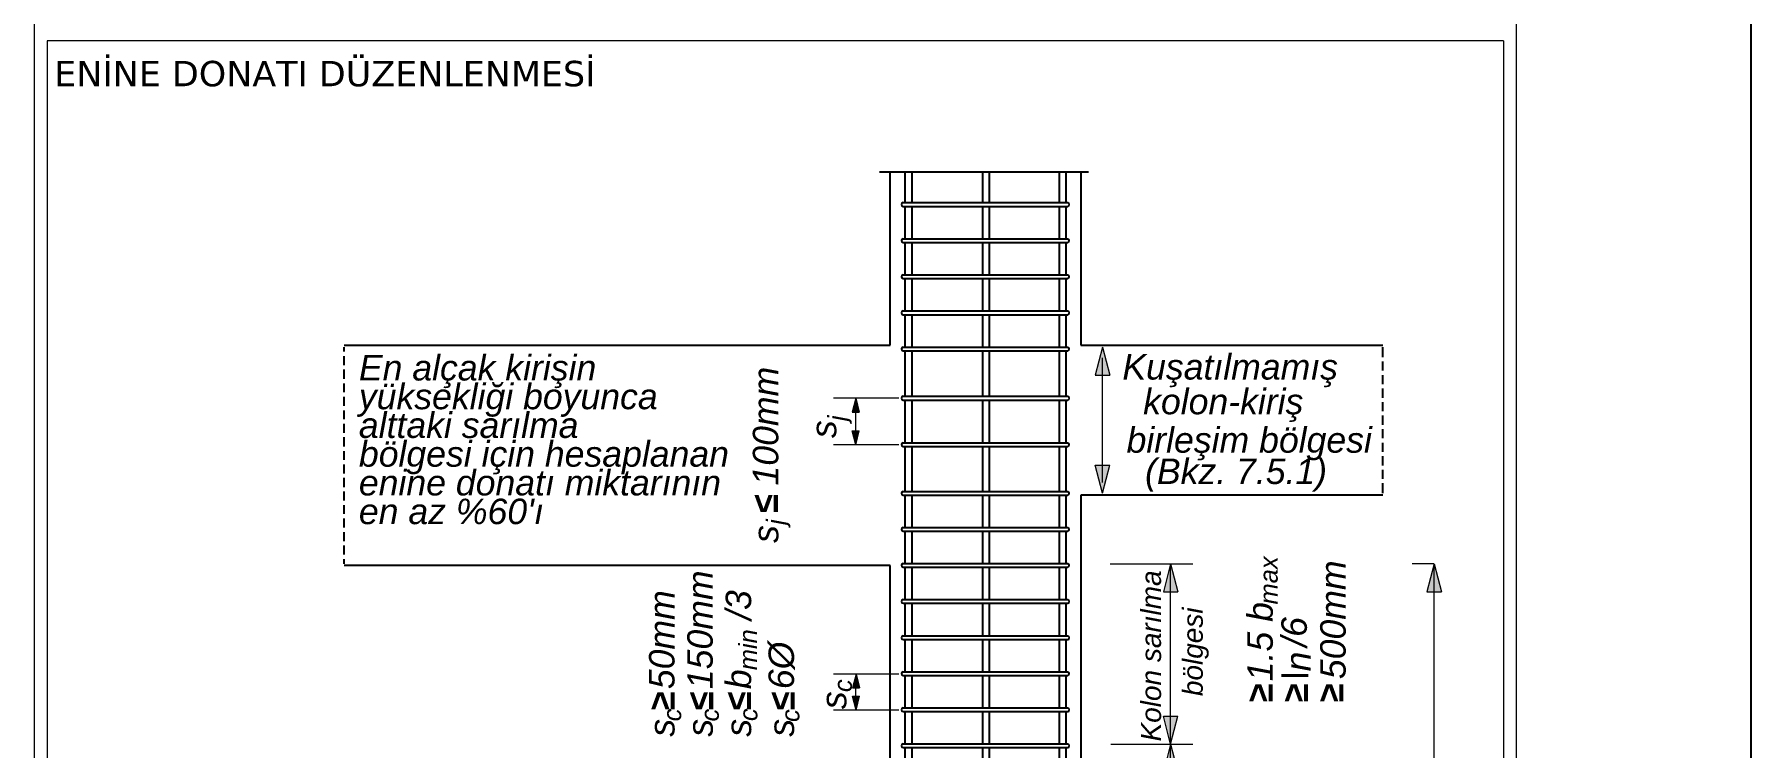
# Model space of a CAD drawing. Header units: millimetres. Extents: x 2232 to 85269, y -3593 to 5869.
# Drawn here: x 39035 to 39566, y 3251 to 3471 of the extents above; entities that cross this region are included whole.
import ezdxf

# ---------------------------------------------------------------- set-up
doc = ezdxf.new("R2010")
doc.units = ezdxf.units.MM
doc.layers.add('Standart', color=7, linetype='Continuous')
doc.styles.add('arialitalic_1_0', font='ariali.ttf', dxfattribs={"height": 0.2})
doc.styles.add('mistral_1_0', font='MISTRAL.TTF', dxfattribs={"height": 0.2})
doc.styles.add('symbolbold_1_0', font='', dxfattribs={"height": 0.2})
doc.styles.add('verdana_1_18', font='verdana.ttf', dxfattribs={"height": 0.2})
doc.styles.get('symbolbold_1_0').set_extended_font_data('Symbol', bold=True)

# ---------------------------------------------------------------- blocks, each defined once
blk = doc.blocks.new('IDE999Entity7103')
at = {"layer": 'Standart', "linetype": 'Continuous', "lineweight": 5}
for points in [[(32407.55, 1946.15), (32405.32, 1937.52), (32409.79, 1937.52)], [(32331.31, 1930.38), (32330.2, 1926.06), (32332.43, 1926.06)], [(32331.31, 1916.05), (32330.2, 1920.36), (32332.43, 1920.36)], [(32407.55, 1901.06), (32405.32, 1909.69), (32409.79, 1909.69)], [(32428.61, 1879.24), (32426.38, 1870.61), (32430.85, 1870.61)], [(32510.04, 1879.24), (32507.81, 1870.61), (32512.28, 1870.61)], [(32331.41, 1845.22), (32330.29, 1840.91), (32332.53, 1840.91)], [(32331.41, 1834.06), (32330.29, 1838.37), (32332.53, 1838.37)], [(32428.61, 1823.54), (32426.38, 1832.17), (32430.85, 1832.17)], [(32428.61, 1823.54), (32426.38, 1814.91), (32430.85, 1814.91)]]:
    blk.add_hatch(color=1, dxfattribs=at).paths.add_polyline_path(points)
at = {"layer": 'Standart', "color": 250, "linetype": 'Continuous', "lineweight": 5}
for points in [[(32077.51, 3033.04), (32077.51, 25)], [(32535.51, 25), (32535.51, 3033.04)], [(32081.51, 2040.78), (32081.51, 1356.66)], [(32531.51, 2040.78), (32081.51, 2040.78)], [(32531.51, 2040.78), (32531.51, 1356.66)]]:
    blk.add_lwpolyline(points, dxfattribs=at)
at = {"layer": 'Standart', "color": 254, "linetype": 'Continuous', "lineweight": -3}
for points in [[(32338.65, 2000.27), (32403.28, 2000.27)], [(32346.53, 2000.27), (32346.53, 1990.82)], [(32348.67, 2000.27), (32348.67, 1990.82)], [(32370.45, 2000.27), (32370.45, 1990.82)], [(32372.59, 2000.13), (32372.59, 1990.82)], [(32394.23, 2000.27), (32394.23, 1990.82)], [(32396.27, 2000.27), (32396.27, 1990.82)], [(32345.97, 1990.82), (32396.83, 1990.82)], [(32345.97, 1989.66), (32396.83, 1989.66)], [(32346.53, 1989.66), (32346.53, 1979.65)], [(32348.67, 1989.66), (32348.67, 1979.65)], [(32370.45, 1989.66), (32370.45, 1979.65)], [(32372.59, 1989.66), (32372.59, 1979.65)], [(32394.23, 1989.66), (32394.23, 1979.65)], [(32396.27, 1989.66), (32396.27, 1979.65)], [(32345.97, 1979.65), (32396.83, 1979.65)], [(32345.97, 1978.49), (32396.83, 1978.49)], [(32346.53, 1978.49), (32346.53, 1968.44)], [(32348.67, 1978.49), (32348.67, 1968.44)], [(32370.45, 1978.49), (32370.45, 1968.44)], [(32372.59, 1978.49), (32372.59, 1968.44)], [(32394.23, 1978.49), (32394.23, 1968.44)], [(32396.27, 1978.49), (32396.27, 1968.44)], [(32345.97, 1968.49), (32396.83, 1968.49)], [(32345.97, 1967.32), (32396.83, 1967.32)], [(32346.53, 1967.32), (32346.53, 1957.37)], [(32348.67, 1967.32), (32348.67, 1957.37)], [(32370.45, 1967.32), (32370.45, 1957.37)], [(32372.59, 1967.32), (32372.59, 1957.37)], [(32394.23, 1967.32), (32394.23, 1957.37)], [(32396.27, 1967.32), (32396.27, 1957.37)], [(32345.97, 1957.37), (32396.83, 1957.37)], [(32345.97, 1956.2), (32396.83, 1956.2)], [(32346.53, 1956.2), (32346.53, 1946.15)], [(32348.67, 1956.2), (32348.67, 1946.15)], [(32370.45, 1956.2), (32370.45, 1946.15)], [(32372.59, 1956.2), (32372.59, 1946.15)], [(32394.23, 1956.2), (32394.23, 1946.15)], [(32396.27, 1956.2), (32396.27, 1946.15)], [(32173.26, 1944.8), (32173.26, 1946.15)], [(32173.26, 1940.57), (32173.26, 1943.41)], [(32345.97, 1946.2), (32396.83, 1946.2)], [(32345.97, 1945.03), (32396.83, 1945.03)], [(32346.53, 1945.03), (32346.53, 1930.94)], [(32348.67, 1945.03), (32348.67, 1930.94)], [(32370.45, 1945.03), (32370.45, 1930.94)], [(32372.59, 1945.03), (32372.59, 1930.94)], [(32394.23, 1945.03), (32394.23, 1930.94)], [(32396.27, 1945.03), (32396.27, 1930.94)], [(32494.23, 1943.08), (32494.23, 1946.15)], [(32494.23, 1938.94), (32494.23, 1941.73)], [(32173.26, 1936.43), (32173.26, 1939.22)], [(32494.23, 1934.75), (32494.23, 1937.5)], [(32173.26, 1932.24), (32173.26, 1934.98)], [(32173.26, 1928), (32173.26, 1930.84)], [(32345.97, 1930.98), (32396.83, 1930.98)], [(32494.23, 1930.52), (32494.23, 1933.36)], [(32173.26, 1923.91), (32173.26, 1926.65)], [(32345.97, 1929.82), (32396.83, 1929.82)], [(32346.53, 1929.82), (32346.53, 1916.65)], [(32348.67, 1929.82), (32348.67, 1916.65)], [(32370.45, 1929.82), (32370.45, 1916.65)], [(32372.59, 1929.82), (32372.59, 1916.65)], [(32394.23, 1929.82), (32394.23, 1916.65)], [(32396.27, 1929.82), (32396.27, 1916.65)], [(32494.23, 1926.42), (32494.23, 1929.17)], [(32173.26, 1919.67), (32173.26, 1922.51)], [(32494.23, 1922.19), (32494.23, 1925.03)], [(32494.23, 1918.05), (32494.23, 1920.79)], [(32173.26, 1915.53), (32173.26, 1918.33)], [(32345.97, 1916.65), (32396.83, 1916.65)], [(32345.97, 1915.49), (32396.83, 1915.49)], [(32346.53, 1915.49), (32346.53, 1901.62)], [(32348.67, 1915.49), (32348.67, 1901.62)], [(32370.45, 1915.49), (32370.45, 1901.62)], [(32372.59, 1915.49), (32372.59, 1901.62)], [(32394.23, 1915.49), (32394.23, 1901.62)], [(32396.27, 1915.49), (32396.27, 1901.62)], [(32494.23, 1913.86), (32494.23, 1916.6)], [(32173.26, 1911.35), (32173.26, 1914.09)], [(32173.26, 1907.11), (32173.26, 1909.95)], [(32494.23, 1909.62), (32494.23, 1912.46)], [(32173.26, 1902.97), (32173.26, 1905.76)], [(32494.23, 1905.48), (32494.23, 1908.27)], [(32494.23, 1901.06), (32494.23, 1904.13)], [(32173.26, 1898.78), (32173.26, 1901.62)], [(32345.97, 1901.62), (32396.83, 1901.62)], [(32345.97, 1900.46), (32396.83, 1900.46)], [(32346.53, 1900.46), (32346.53, 1890.45)], [(32348.67, 1900.46), (32348.67, 1890.45)], [(32370.45, 1900.46), (32370.45, 1890.45)], [(32372.59, 1900.46), (32372.59, 1890.45)], [(32394.23, 1900.46), (32394.23, 1890.45)], [(32396.27, 1900.46), (32396.27, 1890.45)], [(32173.26, 1894.64), (32173.26, 1897.39)], [(32173.26, 1890.45), (32173.26, 1893.2)], [(32173.26, 1886.22), (32173.26, 1889.06)], [(32345.97, 1890.45), (32396.83, 1890.45)], [(32345.97, 1889.29), (32396.83, 1889.29)], [(32346.53, 1889.29), (32346.53, 1879.38)], [(32348.67, 1889.29), (32348.67, 1879.38)], [(32370.45, 1889.29), (32370.45, 1879.38)], [(32372.59, 1889.29), (32372.59, 1879.38)], [(32394.23, 1889.29), (32394.23, 1879.38)], [(32396.27, 1889.29), (32396.27, 1879.38)], [(32173.26, 1882.08), (32173.26, 1884.87)], [(32173.26, 1879.24), (32173.26, 1880.73)], [(32345.97, 1879.38), (32396.83, 1879.38)], [(32345.97, 1878.21), (32396.83, 1878.21)], [(32346.53, 1878.21), (32346.53, 1868.21)], [(32348.67, 1878.21), (32348.67, 1868.21)], [(32370.45, 1878.21), (32370.45, 1868.21)], [(32372.59, 1878.21), (32372.59, 1868.21)], [(32394.23, 1878.21), (32394.23, 1868.21)], [(32396.27, 1878.21), (32396.27, 1868.21)], [(32410.05, 1879.24), (32410.14, 1879.24)], [(32345.97, 1868.21), (32396.83, 1868.21)], [(32345.97, 1867.05), (32396.83, 1867.05)], [(32346.53, 1867.05), (32346.53, 1857)], [(32348.67, 1867.05), (32348.67, 1857)], [(32370.45, 1867.05), (32370.45, 1857)], [(32372.59, 1867.05), (32372.59, 1857)], [(32394.23, 1867.05), (32394.23, 1857)], [(32396.27, 1867.05), (32396.27, 1857)], [(32345.97, 1857), (32396.83, 1857)], [(32345.97, 1855.83), (32396.83, 1855.83)], [(32346.53, 1855.83), (32346.53, 1845.92)], [(32348.67, 1855.83), (32348.67, 1845.92)], [(32370.45, 1855.83), (32370.45, 1845.92)], [(32372.59, 1855.83), (32372.59, 1845.92)], [(32394.23, 1855.83), (32394.23, 1845.92)], [(32396.27, 1855.83), (32396.27, 1845.92)], [(32345.97, 1845.92), (32396.83, 1845.92)], [(32345.97, 1844.76), (32396.83, 1844.76)], [(32346.53, 1844.76), (32346.53, 1834.75)], [(32348.67, 1844.76), (32348.67, 1834.75)], [(32370.45, 1844.76), (32370.45, 1834.75)], [(32372.59, 1844.76), (32372.59, 1834.75)], [(32394.23, 1844.76), (32394.23, 1834.75)], [(32396.27, 1844.76), (32396.27, 1834.75)], [(32345.97, 1834.75), (32396.83, 1834.75)], [(32345.97, 1833.59), (32396.83, 1833.59)], [(32346.53, 1833.59), (32346.53, 1823.63)], [(32348.67, 1833.59), (32348.67, 1823.63)], [(32370.45, 1833.59), (32370.45, 1823.63)], [(32372.59, 1833.59), (32372.59, 1823.63)], [(32394.23, 1833.59), (32394.23, 1823.63)], [(32396.27, 1833.59), (32396.27, 1823.63)], [(32345.97, 1823.63), (32396.83, 1823.63)], [(32345.97, 1822.47), (32396.83, 1822.47)], [(32346.53, 1822.47), (32346.53, 1801.25)], [(32348.67, 1822.47), (32348.67, 1801.25)], [(32370.45, 1822.47), (32370.45, 1801.25)], [(32372.59, 1822.47), (32372.59, 1801.25)], [(32394.23, 1822.47), (32394.23, 1801.25)], [(32396.27, 1822.47), (32396.27, 1801.25)]]:
    blk.add_lwpolyline(points, dxfattribs=at)
at = {"layer": 'Standart', "color": 159, "linetype": 'Continuous', "lineweight": -3}
for points in [[(32341.92, 1946.76), (32341.92, 2000.27)], [(32400.88, 2000.27), (32400.88, 1946.76)], [(32173.26, 1946.76), (32341.92, 1946.76)], [(32400.88, 1946.76), (32494.23, 1946.76)], [(32494.23, 1900.46), (32400.88, 1900.46)], [(32400.88, 1900.46), (32400.88, 1544.3)], [(32341.92, 1878.68), (32173.26, 1878.68)], [(32341.92, 1544.3), (32341.92, 1878.68)]]:
    blk.add_lwpolyline(points, dxfattribs=at)
at = {"layer": 'Standart', "color": 1, "linetype": 'Continuous', "lineweight": 5}
for points in [[(32407.55, 1946.15), (32405.32, 1937.52)], [(32407.46, 1942.85), (32407.46, 1904.37)], [(32407.55, 1946.15), (32409.79, 1937.52)], [(32405.32, 1937.52), (32409.79, 1937.52)], [(32344.62, 1930.38), (32324.43, 1930.38)], [(32331.31, 1930.38), (32330.2, 1926.06)], [(32330.2, 1926.06), (32332.43, 1926.06)], [(32331.31, 1916.05), (32331.31, 1930.38)], [(32331.31, 1930.38), (32332.43, 1926.06)], [(32331.31, 1916.05), (32330.2, 1920.36)], [(32330.2, 1920.36), (32332.43, 1920.36)], [(32331.31, 1916.05), (32332.43, 1920.36)], [(32344.62, 1916.05), (32324.43, 1916.05)], [(32407.55, 1901.06), (32405.32, 1909.69)], [(32405.32, 1909.69), (32409.79, 1909.69)], [(32407.55, 1901.06), (32409.79, 1909.69)], [(32410.14, 1879.24), (32435.45, 1879.24)], [(32428.61, 1879.24), (32426.38, 1870.61)], [(32428.61, 1879.24), (32430.85, 1870.61)], [(32428.61, 1823.54), (32428.61, 1879.24)], [(32509.95, 1879.24), (32503.25, 1879.24)], [(32510.04, 1879.24), (32507.81, 1870.61)], [(32509.95, 1544.3), (32510.04, 1879.24)], [(32510.04, 1879.24), (32512.28, 1870.61)], [(32426.38, 1870.61), (32430.85, 1870.61)], [(32507.81, 1870.61), (32512.28, 1870.61)], [(32344.62, 1845.22), (32324.43, 1845.22)], [(32331.41, 1845.22), (32330.29, 1840.91)], [(32330.29, 1840.91), (32332.53, 1840.91)], [(32331.31, 1837.36), (32331.31, 1841.92)], [(32331.41, 1845.22), (32332.53, 1840.91)], [(32331.41, 1834.06), (32330.29, 1838.37)], [(32330.29, 1838.37), (32332.53, 1838.37)], [(32331.41, 1834.06), (32332.53, 1838.37)], [(32344.62, 1834.06), (32324.43, 1834.06)], [(32428.61, 1823.54), (32426.38, 1832.17)], [(32426.38, 1832.17), (32430.85, 1832.17)], [(32428.61, 1823.54), (32430.85, 1832.17)], [(32410.14, 1823.54), (32435.45, 1823.54)], [(32428.61, 1823.54), (32426.38, 1814.91)], [(32428.61, 1600.61), (32428.61, 1823.54)], [(32428.61, 1823.54), (32430.85, 1814.91)]]:
    blk.add_lwpolyline(points, dxfattribs=at)
at = {"layer": 'Standart', "color": 254, "linetype": 'Continuous', "lineweight": -3}
for centre, start, end in [((32346.07, 1990.24), 99.8531, 260.1469), ((32396.73, 1990.24), 279.8531, 80.1469), ((32346.07, 1979.07), 99.8531, 260.1469), ((32396.73, 1979.07), 279.8531, 80.1469), ((32346.07, 1967.91), 99.8531, 260.1469), ((32396.73, 1967.91), 279.8531, 80.1469), ((32346.07, 1956.78), 99.8531, 260.1469), ((32396.73, 1956.78), 279.8531, 80.1469), ((32346.07, 1945.62), 99.8531, 260.1469), ((32396.73, 1945.62), 279.8531, 80.1469), ((32346.07, 1930.4), 99.8531, 260.1469), ((32396.73, 1930.4), 279.8531, 80.1469), ((32346.07, 1916.07), 99.8531, 260.1469), ((32396.73, 1916.07), 279.8531, 80.1469), ((32346.07, 1901.04), 99.8531, 260.1469), ((32396.73, 1901.04), 279.8531, 80.1469), ((32346.07, 1889.87), 99.8531, 260.1469), ((32396.73, 1889.87), 279.8531, 80.1469), ((32346.07, 1878.8), 99.8531, 260.1469), ((32396.73, 1878.8), 279.8531, 80.1469), ((32346.07, 1867.63), 99.8531, 260.1469), ((32396.73, 1867.63), 279.8531, 80.1469), ((32346.07, 1856.41), 99.8531, 260.1469), ((32396.73, 1856.41), 279.8531, 80.1469), ((32346.07, 1845.34), 99.8531, 260.1469), ((32396.73, 1845.34), 279.8531, 80.1469), ((32346.07, 1834.17), 99.8531, 260.1469), ((32396.73, 1834.17), 279.8531, 80.1469), ((32346.07, 1823.05), 99.8531, 260.1469), ((32396.73, 1823.05), 279.8531, 80.1469)]:
    blk.add_arc(centre, 0.59, start, end, dxfattribs=at)
at = {"layer": 'Standart', "color": 1, "linetype": 'Continuous', "lineweight": 5, "style": 'verdana_1_18'}
blk.add_text('ENİNE DONATI DÜZENLENMESİ', height=7.8571, dxfattribs=at).set_placement((32083.68, 2026.73))
at = {"layer": 'Standart', "color": 254, "linetype": 'Continuous', "lineweight": 5, "style": 'arialitalic_1_0'}
for s, p in [('En alçak kirişin', (32177.8, 1935.87)), ('yüksekliği boyunca', (32177.8, 1927)), ('alttaki sarılma', (32177.8, 1918.12)), ('bölgesi için hesaplanan', (32177.8, 1909.25)), ('enine donatı miktarının', (32177.8, 1900.37)), ("en az %60'ı", (32177.8, 1891.5))]:
    blk.add_text(s, height=7.875, dxfattribs=at).set_placement(p)
at = {"layer": 'Standart', "color": 254, "linetype": 'Continuous', "lineweight": -3, "style": 'arialitalic_1_0'}
for s, p in [('Kuşatılmamış', (32413.71, 1936.16)), ('kolon-kiriş', (32420.14, 1925.44)), ('birleşim bölgesi', (32415.01, 1913.57)), ('(Bkz. 7.5.1)', (32420.72, 1903.89))]:
    blk.add_text(s, height=7.875, dxfattribs=at).set_placement(p)
at = {"layer": 'Standart', "color": 254, "linetype": 'Continuous', "lineweight": 5}
for s, height, style, p in [('s    100mm', 7.875, 'arialitalic_1_0', (32307.4, 1885.7)), ('j', 5.62, 'arialitalic_1_0', (32328.4, 1923.33)), ('s', 7.87, 'arialitalic_1_0', (32325.31, 1918.08)), ('max', 5.625, 'arialitalic_1_0', (32461.71, 1866.69)), ('500mm', 7.875, 'arialitalic_1_0', (32482.72, 1843.62)), ('s   150mm', 7.875, 'arialitalic_1_0', (32287.14, 1825.86)), ('Kolon sarılma', 6.1875, 'arialitalic_1_0', (32425.66, 1824.38)), ('s   50mm', 7.875, 'arialitalic_1_0', (32275.33, 1825.86)), ('s   b     /3', 7.875, 'arialitalic_1_0', (32299.01, 1825.86)), ('1.5 b', 7.875, 'arialitalic_1_0', (32460.2, 1842.96)), ('bölgesi', 6.187, 'arialitalic_1_0', (32438.56, 1838.38)), ('/6', 7.875, 'arialitalic_1_0', (32470.72, 1853.62)), ('min', 5.625, 'arialitalic_1_0', (32300.84, 1846.38)), ('n', 7.87, 'arialitalic_1_0', (32471.92, 1846.02)), ('l', 7.87, 'mistral_1_0', (32471.17, 1843.6)), ('c', 5.62, 'arialitalic_1_0', (32277.38, 1830.61)), ('c', 5.62, 'arialitalic_1_0', (32289.02, 1830.57)), ('c', 5.62, 'arialitalic_1_0', (32300.93, 1830.69))]:
    blk.add_text(s, height=height, rotation=90, dxfattribs=dict(at, style=style)).set_placement(p)
at = {"layer": 'Standart', "color": 254, "linetype": 'Continuous', "lineweight": -3}
for s, height, style, p in [('£', 7.87, 'symbolbold_1_0', (32307.26, 1895.02)), ('j', 5.62, 'arialitalic_1_0', (32309.44, 1891.26)), ('s   6Ø', 7.875, 'arialitalic_1_0', (32312.25, 1825.86)), ('c', 5.62, 'arialitalic_1_0', (32330.14, 1839.64)), ('³', 7.87, 'symbolbold_1_0', (32460.14, 1836.52)), ('³', 7.87, 'symbolbold_1_0', (32471.11, 1836.52)), ('³', 7.87, 'symbolbold_1_0', (32482.04, 1836.52)), ('³', 7.87, 'symbolbold_1_0', (32275.37, 1834.07)), ('£', 7.87, 'symbolbold_1_0', (32287.28, 1834.07)), ('£', 7.87, 'symbolbold_1_0', (32298.98, 1834.07)), ('£', 7.87, 'symbolbold_1_0', (32312.49, 1834.07)), ('s', 7.87, 'arialitalic_1_0', (32328.42, 1834.37)), ('c', 5.62, 'arialitalic_1_0', (32313.91, 1830.4))]:
    blk.add_text(s, height=height, rotation=90, dxfattribs=dict(at, style=style)).set_placement(p)

msp = doc.modelspace()

# ---------------------------------------------------------------- linework, layer by layer
msp.add_line((39565.84, 5868.75), (39565.84, 1368.75))

# ---------------------------------------------------------------- block references
at = {"layer": 'Standart'}
msp.add_blockref('IDE999Entity7103', (6957.98, 1428.42), dxfattribs=at)

doc.saveas('drawing.dxf')
